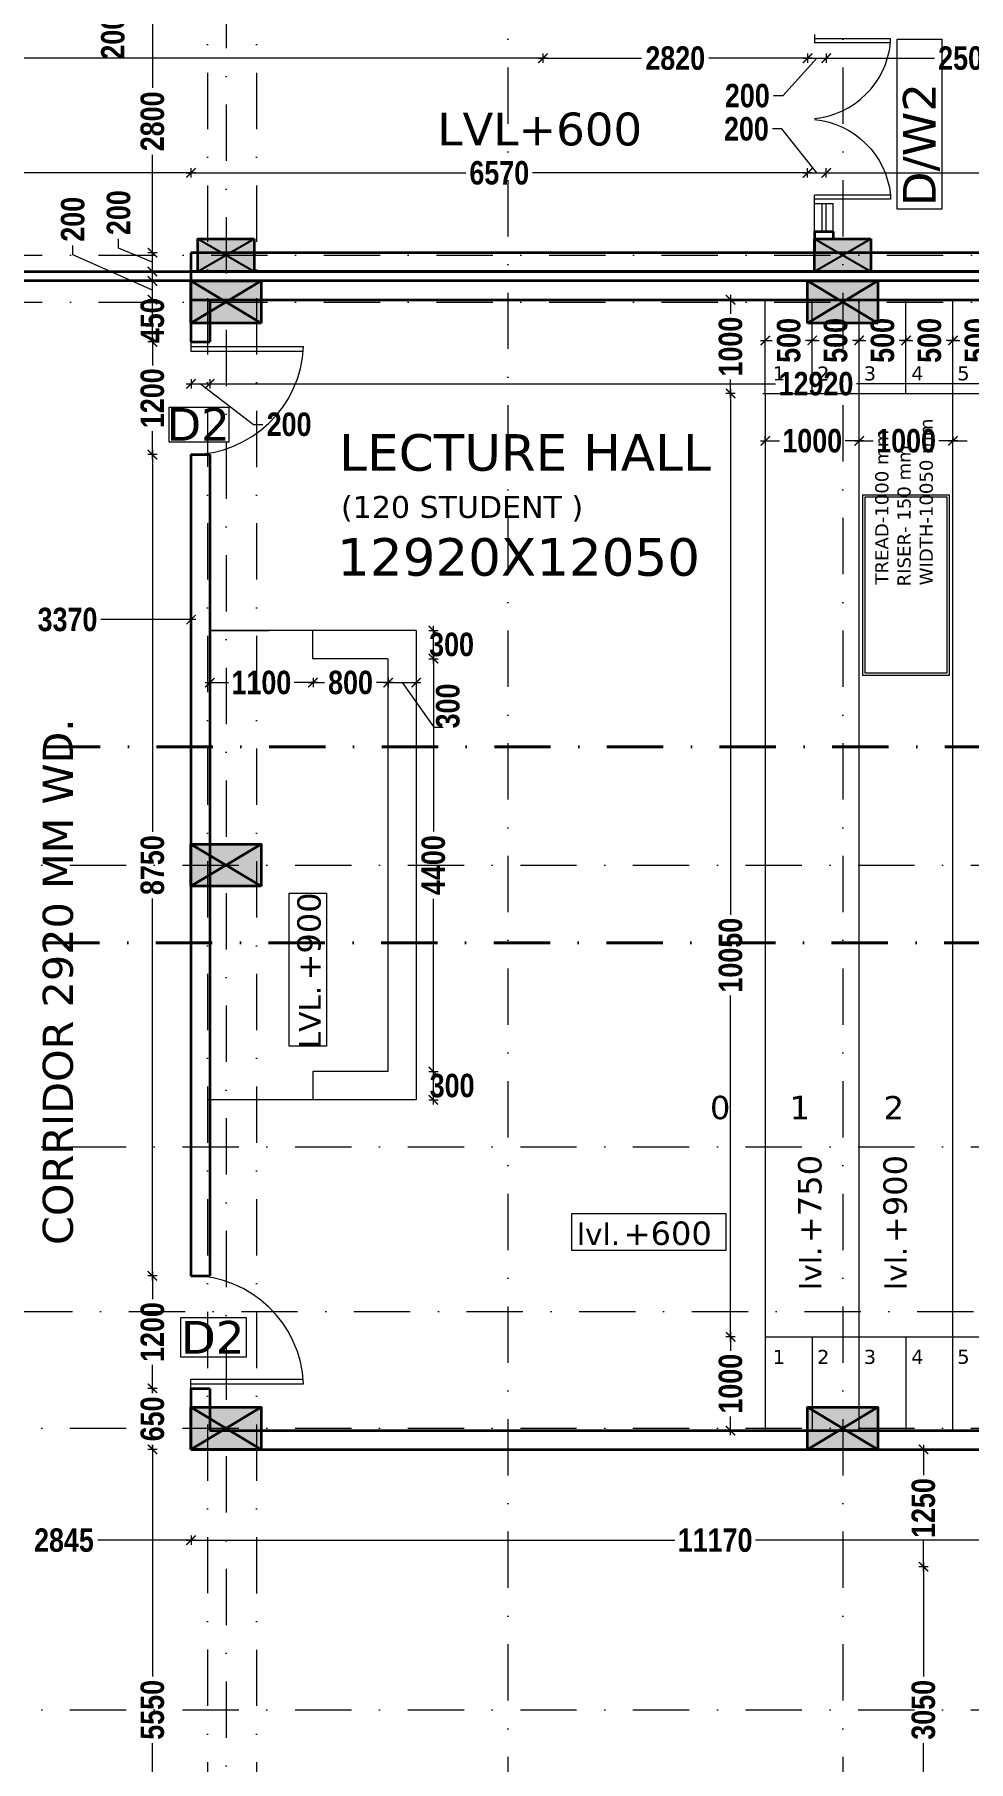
# Model space of a CAD drawing. Header units: millimetres. Extents: x -3092162 to 4513894, y -12317808 to 1849994.
# Drawn here: x -408946 to -398994, y -5851081 to -5832681 of the extents above; entities that cross this region are included whole.
import ezdxf

# ---------------------------------------------------------------- set-up
doc = ezdxf.new("R2010")
doc.units = ezdxf.units.MM
doc.header["$LTSCALE"] = 2
doc.header["$MEASUREMENT"] = 0
doc.linetypes.add('DASHDOT', pattern=[1, 0.5, -0.25, 0, -0.25])
doc.linetypes.add('HIDDEN', pattern=[0.375, 0.25, -0.125])
for name, color, linetype, lineweight in [('coloumn', 10, 'Continuous', 35), ('D DIM', 250, 'Continuous', 9), ('D2', 10, 'Continuous', 5), ('DOOR', 27, 'Continuous', 5), ('DW2', 10, 'Continuous', 9), ('expen. jt.', 130, 'Continuous', 35), ('glass', 5, 'Continuous', 15), ('GRID', 251, 'DASHDOT', 5), ('PROJ', 251, 'HIDDEN', 5), ('SILL', 74, 'Continuous', 9), ('slab', 7, 'Continuous', 15), ('Step', 251, 'Continuous', 9), ('TEXT', 7, 'Continuous', 13), ('WAll', 250, 'Continuous', 35)]:
    doc.layers.add(name, color=color, linetype=linetype, lineweight=lineweight)
doc.styles.add('INNER DIM', font='ARIALNB.TTF', dxfattribs={"height": 250})
doc.styles.add('style2', font='verdana.ttf')

# ---------------------------------------------------------------- blocks, each defined once
blk = doc.blocks.new('_ArchTick')
at = {"color": 0, "linetype": 'ByBlock', "const_width": 0.15}
blk.add_lwpolyline([(-0.5, -0.5), (0.5, 0.5)], dxfattribs=at)

msp = doc.modelspace()

# ---------------------------------------------------------------- hatches: boundary and pattern name
at = {"layer": 'coloumn', "ltscale": 100}
for points in [[(-406604.7, -5834856.2), (-406604.7, -5835206.2), (-407204.7, -5835206.2), (-407204.7, -5834856.2)], [(-400034.7, -5834856.2), (-400034.7, -5835206.2), (-400634.7, -5835206.2), (-400634.7, -5834856.2)], [(-406529.7, -5835756.2), (-406529.7, -5835306.2), (-407279.7, -5835306.2), (-407279.7, -5835756.2)], [(-399959.7, -5835756.2), (-399959.7, -5835306.2), (-400709.7, -5835306.2), (-400709.7, -5835756.2)], [(-406529.7, -5841756.2), (-406529.7, -5841306.2), (-407279.7, -5841306.2), (-407279.7, -5841756.2)], [(-406529.7, -5847756.2), (-406529.7, -5847306.2), (-407279.7, -5847306.2), (-407279.7, -5847756.2)], [(-399959.7, -5847756.2), (-399959.7, -5847306.2), (-400709.7, -5847306.2), (-400709.7, -5847756.2)]]:
    msp.add_hatch(color=256, dxfattribs=at).paths.add_polyline_path(points)

# ---------------------------------------------------------------- linework, layer by layer
at = {"layer": 'coloumn', "lineweight": 25, "ltscale": 100}
for p, q in [((-407204.7, -5835206.2), (-406604.7, -5834856.2)), ((-407204.7, -5834856.2), (-406604.7, -5835206.2)), ((-400634.7, -5835206.2), (-400034.7, -5834856.2)), ((-400634.7, -5834856.2), (-400034.7, -5835206.2))]:
    msp.add_line(p, q, dxfattribs=at)
at = {"layer": 'coloumn', "ltscale": 100}
for p, q in [((-407279.7, -5835756.2), (-407279.7, -5835306.2)), ((-407279.7, -5835306.2), (-406529.7, -5835306.2)), ((-406529.7, -5835306.2), (-406529.7, -5835756.2)), ((-400709.7, -5835756.2), (-400709.7, -5835306.2)), ((-400709.7, -5835306.2), (-399959.7, -5835306.2)), ((-399959.7, -5835306.2), (-399959.7, -5835756.2)), ((-406529.7, -5835756.2), (-407279.7, -5835756.2)), ((-399959.7, -5835756.2), (-400709.7, -5835756.2)), ((-407279.7, -5841756.2), (-407279.7, -5841306.2)), ((-407279.7, -5841306.2), (-406529.7, -5841306.2)), ((-406529.7, -5841306.2), (-406529.7, -5841756.2)), ((-406529.7, -5841756.2), (-407279.7, -5841756.2)), ((-407279.7, -5847756.2), (-407279.7, -5847306.2)), ((-407279.7, -5847306.2), (-406529.7, -5847306.2)), ((-406529.7, -5847306.2), (-406529.7, -5847756.2)), ((-400709.7, -5847756.2), (-400709.7, -5847306.2)), ((-400709.7, -5847306.2), (-399959.7, -5847306.2)), ((-399959.7, -5847306.2), (-399959.7, -5847756.2)), ((-406529.7, -5847756.2), (-407279.7, -5847756.2)), ((-399959.7, -5847756.2), (-400709.7, -5847756.2))]:
    msp.add_line(p, q, dxfattribs=at)
for points in [[(-406604.7, -5834856.2), (-406604.7, -5835206.2), (-407204.7, -5835206.2), (-407204.7, -5834856.2)], [(-400034.7, -5834856.2), (-400034.7, -5835206.2), (-400634.7, -5835206.2), (-400634.7, -5834856.2)]]:
    msp.add_lwpolyline(points, close=True, dxfattribs=at)
for points in [[(-406529.7, -5835756.2), (-407279.7, -5835306.2), (-406529.7, -5835306.2), (-407279.7, -5835756.2)], [(-399959.7, -5835756.2), (-400709.7, -5835306.2), (-399959.7, -5835306.2), (-400709.7, -5835756.2)], [(-406529.7, -5841756.2), (-407279.7, -5841306.2), (-406529.7, -5841306.2), (-407279.7, -5841756.2)], [(-406529.7, -5847756.2), (-407279.7, -5847306.2), (-406529.7, -5847306.2), (-407279.7, -5847756.2)], [(-399959.7, -5847756.2), (-400709.7, -5847306.2), (-399959.7, -5847306.2), (-400709.7, -5847756.2)]]:
    msp.add_lwpolyline(points, dxfattribs=at)
at = {"layer": 'D DIM', "ltscale": 100}
for p, q in [((-407689.9, -5832156.2), (-407689.9, -5833248.2)), ((-403478.9, -5832933.9), (-412693.9, -5832933.9)), ((-403578.9, -5832933.9), (-402476.9, -5832933.9)), ((-403528.9, -5832883.9), (-403528.9, -5832983.9)), ((-403528.9, -5832883.9), (-403528.9, -5832983.9)), ((-400658.9, -5832933.9), (-401760.9, -5832933.9)), ((-400608.9, -5832933.9), (-400972.3, -5833333.4)), ((-400758.9, -5832933.9), (-400458.9, -5832933.9)), ((-400708.9, -5832883.9), (-400708.9, -5832983.9)), ((-400708.9, -5832883.9), (-400708.9, -5832983.9)), ((-400558.9, -5832933.9), (-399356.4, -5832933.9)), ((-400508.9, -5832883.9), (-400508.9, -5832983.9)), ((-400508.9, -5832883.9), (-400508.9, -5832983.9)), ((-400972.3, -5833333.4), (-401072.3, -5833333.4)), ((-400982, -5833687.2), (-401082, -5833687.2)), ((-400608.9, -5834156), (-400982, -5833687.2)), ((-407689.9, -5835056.2), (-407689.9, -5833964.2)), ((-407228.9, -5834156), (-409883.7, -5834156)), ((-407328.9, -5834156), (-404349.4, -5834156)), ((-407278.9, -5834206), (-407278.9, -5834106)), ((-407278.9, -5834206), (-407278.9, -5834106)), ((-400658.9, -5834156), (-403638.4, -5834156)), ((-400758.9, -5834156), (-400458.9, -5834156)), ((-400708.9, -5834206), (-400708.9, -5834106)), ((-400708.9, -5834206), (-400708.9, -5834106)), ((-400558.9, -5834156), (-394663.8, -5834156)), ((-400508.9, -5834206), (-400508.9, -5834106)), ((-400508.9, -5834206), (-400508.9, -5834106)), ((-408538, -5835027.9), (-408538, -5834927.9)), ((-408050.1, -5834957.4), (-408050.1, -5834857.4)), ((-407689.9, -5835106.2), (-408050.1, -5834957.4)), ((-407639.9, -5835006.2), (-407739.9, -5835006.2)), ((-407639.9, -5835006.2), (-407739.9, -5835006.2)), ((-407689.9, -5835256.2), (-407689.9, -5834956.2)), ((-407690.1, -5835406.2), (-408538, -5835027.9)), ((-407640.1, -5835306.2), (-407740.1, -5835306.2)), ((-407639.9, -5835206.2), (-407739.9, -5835206.2)), ((-407690.1, -5835556.2), (-407690.1, -5835256.2)), ((-407640.1, -5835506.2), (-407740.1, -5835506.2)), ((-407640.1, -5835506.2), (-407740.1, -5835506.2)), ((-407690.1, -5835956.2), (-407690.1, -5835506.2)), ((-401478.8, -5835506.2), (-401578.8, -5835506.2)), ((-401528.8, -5835456.2), (-401528.8, -5835656)), ((-407690.1, -5835906.2), (-407690.1, -5836206)), ((-401158.9, -5835940.4), (-401158.9, -5835890.4)), ((-400658.9, -5835940.4), (-400658.9, -5835890.4)), ((-400658.9, -5835940.4), (-400658.9, -5835890.4)), ((-400158.9, -5835940.4), (-400158.9, -5835890.4)), ((-400158.9, -5835940.4), (-400158.9, -5835890.4)), ((-399658.9, -5835940.4), (-399658.9, -5835890.4)), ((-399658.9, -5835940.4), (-399658.9, -5835890.4)), ((-399158.9, -5835940.4), (-399158.9, -5835890.4)), ((-399158.9, -5835940.4), (-399158.9, -5835890.4)), ((-407640.1, -5835956.2), (-407740.1, -5835956.2)), ((-407640.1, -5835956.2), (-407740.1, -5835956.2)), ((-401208.9, -5835940.4), (-401086.5, -5835940.4)), ((-400608.9, -5835940.4), (-400731.4, -5835940.4)), ((-400708.9, -5835940.4), (-400586.5, -5835940.4)), ((-400108.9, -5835940.4), (-400231.4, -5835940.4)), ((-400208.9, -5835940.4), (-400086.5, -5835940.4)), ((-399608.9, -5835940.4), (-399731.4, -5835940.4)), ((-399708.9, -5835940.4), (-399586.5, -5835940.4)), ((-399108.9, -5835940.4), (-399231.4, -5835940.4)), ((-399208.9, -5835940.4), (-399086.5, -5835940.4)), ((-407328.9, -5836402.9), (-407028.9, -5836402.9)), ((-407278.9, -5836352.9), (-407278.9, -5836452.9)), ((-407178.9, -5836402.9), (-406612, -5836835.3)), ((-407128.9, -5836402.9), (-401048.8, -5836402.9)), ((-407078.9, -5836352.9), (-407078.9, -5836452.9)), ((-407078.9, -5836352.9), (-407078.9, -5836452.9)), ((-401528.8, -5836556.2), (-401528.8, -5836356.4)), ((-401528.8, -5836456.2), (-401528.8, -5842060.5)), ((-394108.9, -5836402.9), (-400189, -5836402.9)), ((-401478.8, -5836506.2), (-401578.8, -5836506.2)), ((-401478.8, -5836506.2), (-401578.8, -5836506.2)), ((-406612, -5836835.3), (-406512, -5836835.3)), ((-407690.1, -5837206.2), (-407690.1, -5836906.4)), ((-401208.9, -5837010.4), (-401009.1, -5837010.4)), ((-401158.9, -5837010.4), (-401158.9, -5836960.4)), ((-400108.9, -5837010.4), (-400308.7, -5837010.4)), ((-400208.9, -5837010.4), (-400009.1, -5837010.4)), ((-400158.9, -5837010.4), (-400158.9, -5836960.4)), ((-400158.9, -5837010.4), (-400158.9, -5836960.4)), ((-399108.9, -5837010.4), (-399308.7, -5837010.4)), ((-399208.9, -5837010.4), (-399009.1, -5837010.4)), ((-399158.9, -5837010.4), (-399158.9, -5836960.4)), ((-399158.9, -5837010.4), (-399158.9, -5836960.4)), ((-407640.1, -5837156.2), (-407740.1, -5837156.2)), ((-407640.1, -5837156.2), (-407740.1, -5837156.2)), ((-407690.1, -5837106.2), (-407690.1, -5841175.5)), ((-407278.5, -5838965.1), (-407278.5, -5838865.1)), ((-407228.5, -5838915.1), (-408239, -5838915.1)), ((-405228.9, -5839586.4), (-404828.9, -5839586.4)), ((-405178.9, -5839536.4), (-405178.9, -5839636.4)), ((-405028.9, -5839586.4), (-404690.8, -5840061.9)), ((-404878.9, -5839536.4), (-404878.9, -5839636.4)), ((-404690.8, -5840061.9), (-404590.8, -5840061.9)), ((-407690.1, -5845956.2), (-407690.1, -5841886.9)), ((-401528.8, -5846606.4), (-401528.8, -5842920.3)), ((-404746.3, -5843731.2), (-404646.3, -5843731.2)), ((-404696.3, -5844081.2), (-404696.3, -5843681.2)), ((-404746.3, -5844031.2), (-404646.3, -5844031.2)), ((-407690.1, -5845856.2), (-407690.1, -5846156)), ((-407640.1, -5845906.2), (-407740.1, -5845906.2)), ((-407640.1, -5845906.2), (-407740.1, -5845906.2)), ((-401478.8, -5846556.4), (-401578.8, -5846556.4)), ((-401478.8, -5846556.4), (-401578.8, -5846556.4)), ((-401528.8, -5846506.4), (-401528.8, -5846706.1)), ((-407690.1, -5847156.2), (-407690.1, -5846856.4)), ((-407640.1, -5847106.2), (-407740.1, -5847106.2)), ((-407640.1, -5847106.2), (-407740.1, -5847106.2)), ((-407690.1, -5847106.2), (-407690.1, -5847155.3)), ((-401528.8, -5847606.2), (-401528.8, -5847406.5)), ((-407690.1, -5847706.2), (-407690.1, -5850176)), ((-407690.1, -5847756.2), (-407690.1, -5847707)), ((-401478.8, -5847556.2), (-401578.8, -5847556.2)), ((-399473.8, -5847706.2), (-399473.8, -5848031)), ((-407640.1, -5847756.2), (-407740.1, -5847756.2)), ((-407640.1, -5847756.2), (-407740.1, -5847756.2)), ((-399423.8, -5847756.2), (-399523.8, -5847756.2)), ((-407228.8, -5848724.3), (-408272.1, -5848724.3)), ((-407328.8, -5848724.3), (-402123.7, -5848724.3)), ((-407278.8, -5848674.3), (-407278.8, -5848774.3)), ((-407278.8, -5848674.3), (-407278.8, -5848774.3)), ((-396058.9, -5848724.3), (-401264, -5848724.3)), ((-399473.8, -5849056.2), (-399473.8, -5848731.4)), ((-399473.8, -5848956.2), (-399473.8, -5850175)), ((-399423.8, -5849006.2), (-399523.8, -5849006.2)), ((-399423.8, -5849006.2), (-399523.8, -5849006.2)), ((-407690.1, -5853356.2), (-407690.1, -5850886.3)), ((-399473.8, -5852106.2), (-399473.8, -5850887.4))]:
    msp.add_line(p, q, dxfattribs=at)
at = {"layer": 'D DIM', "ltscale": 15000}
for p, q in [((-404746.3, -5839031.2), (-404646.3, -5839031.2)), ((-404696.3, -5839381.2), (-404696.3, -5838981.2)), ((-404746.3, -5839331.2), (-404646.3, -5839331.2)), ((-404746.3, -5839331.2), (-404646.3, -5839331.2)), ((-404696.3, -5839281.2), (-404696.3, -5841172.3)), ((-407128.9, -5839586.4), (-406879.1, -5839586.4)), ((-407078.9, -5839536.4), (-407078.9, -5839636.4)), ((-405928.9, -5839586.4), (-406178.7, -5839586.4)), ((-406028.9, -5839586.4), (-405854.9, -5839586.4)), ((-405978.9, -5839536.4), (-405978.9, -5839636.4)), ((-405978.9, -5839536.4), (-405978.9, -5839636.4)), ((-405128.9, -5839586.4), (-405302.9, -5839586.4)), ((-405178.9, -5839536.4), (-405178.9, -5839636.4)), ((-404696.3, -5843781.2), (-404696.3, -5841890.1)), ((-404746.3, -5843731.2), (-404646.3, -5843731.2))]:
    msp.add_line(p, q, dxfattribs=at)
at = {"layer": 'D2'}
for p, q in [((-407512, -5836652), (-406875.1, -5836652)), ((-407512, -5837023.2), (-407512, -5836652)), ((-406875.1, -5836652), (-406875.1, -5837023.2)), ((-406875.1, -5837023.2), (-407512, -5837023.2)), ((-407387.5, -5846351.7), (-406691.5, -5846351.7)), ((-407387.5, -5846771.9), (-407387.5, -5846351.7)), ((-406691.5, -5846351.7), (-406691.5, -5846771.9)), ((-406691.5, -5846771.9), (-407387.5, -5846771.9))]:
    msp.add_line(p, q, dxfattribs=at)
at = {"layer": 'DOOR', "color": 252, "ltscale": 200}
for p, q in [((-400635.1, -5832681.2), (-400635.1, -5832771.2)), ((-399825.1, -5832726.2), (-400635.1, -5832726.2)), ((-399825.1, -5832771.2), (-400635.1, -5832771.2)), ((-399825.1, -5832771.2), (-399825.1, -5832726.2)), ((-399825.1, -5834391.2), (-400635.1, -5834391.2)), ((-400635.1, -5834481.2), (-400635.1, -5834391.2)), ((-399825.1, -5834436.2), (-400635.1, -5834436.2)), ((-399825.1, -5834391.2), (-399825.1, -5834436.2))]:
    msp.add_line(p, q, dxfattribs=at)
at = {"layer": 'DOOR', "ltscale": 0.1}
for p, q in [((-407279.3, -5835956.2), (-407279.3, -5836056.2)), ((-407279.3, -5836006.2), (-406080.4, -5836006.2)), ((-407279.3, -5836056.2), (-406083.5, -5836056.2)), ((-407279.3, -5847006.2), (-406083.5, -5847006.2)), ((-407279.3, -5847106.2), (-407279.3, -5847006.2)), ((-407279.3, -5847056.2), (-406080.4, -5847056.2))]:
    msp.add_line(p, q, dxfattribs=at)
for centre, start, end in [((-407279.3, -5835956.2), 270, 357.61198), ((-407279.3, -5847106.2), 2.38802, 90)]:
    msp.add_arc(centre, 1200, start, end, dxfattribs=at)
at = {"layer": 'DOOR', "color": 252, "ltscale": 200}
msp.add_ellipse((-400721.7, -5832678.5), major_axis=(-901.3, 4), ratio=1, start_param=1.670585, end_param=3.0430697, dxfattribs=at)
at = {"layer": 'DOOR', "color": 252, "ltscale": 200, "extrusion": (0, 0, -1)}
msp.add_ellipse((-400721.7, -5834483.9), major_axis=(901.3, 4), ratio=1, start_param=-1.4710077, end_param=-0.098523, dxfattribs=at)
at = {"layer": 'DW2', "ltscale": 100}
for p, q in [((-399754.9, -5834540.5), (-399754.9, -5832729.1)), ((-399754.9, -5832729.1), (-399279.4, -5832729.1)), ((-399279.4, -5832729.1), (-399279.4, -5834540.5)), ((-399279.4, -5834540.5), (-399754.9, -5834540.5))]:
    msp.add_line(p, q, dxfattribs=at)
at = {"layer": 'expen. jt.', "ltscale": 100}
for p, q in [((-438889.3, -5835206.2), (-393716.4, -5835206.2)), ((-393959.3, -5835306.2), (-438889.3, -5835306.2))]:
    msp.add_line(p, q, dxfattribs=at)
at = {"layer": 'glass', "ltscale": 100}
for p, q in [((-400635.1, -5834481.2), (-400435.1, -5834481.2)), ((-400555.1, -5834481.2), (-400555.1, -5834781.2)), ((-400515.1, -5834481.2), (-400515.1, -5834781.2))]:
    msp.add_line(p, q, dxfattribs=at)
at = {"layer": 'GRID', "color": 5, "ltscale": 600}
for p, q in [((-406904.3, -5805825.2), (-406904.3, -5894627.3)), ((-407104.3, -5806686.2), (-407104.3, -5893768.6)), ((-406579.3, -5806686.5), (-406579.3, -5893766)), ((-403904.3, -5807829.3), (-403898.2, -5892517.1)), ((-400334.3, -5807829.3), (-400334.3, -5892623.2))]:
    msp.add_line(p, q, dxfattribs=at)
at = {"layer": 'GRID', "color": 6, "ltscale": 600}
for p, q in [((-461068.5, -5835031.2), (-366441.1, -5835031.2)), ((-461068.5, -5835531.2), (-366441.1, -5835531.2)), ((-460174.2, -5841531.2), (-367334.7, -5841531.2)), ((-460174.2, -5844531.2), (-367334.7, -5844531.2)), ((-461947.1, -5846288.6), (-365562.3, -5846288.6)), ((-460174.2, -5847531.2), (-367334.7, -5847531.2)), ((-460174.2, -5850531.2), (-367334.7, -5850531.2))]:
    msp.add_line(p, q, dxfattribs=at)
at = {"layer": 'PROJ', "linetype": 'DASHDOT', "lineweight": 40, "ltscale": 600}
for p, q in [((-384244.8, -5840269.3), (-447943.8, -5840269.3)), ((-384250.7, -5842359.1), (-447949.7, -5842359.1))]:
    msp.add_line(p, q, dxfattribs=at)
at = {"layer": 'SILL', "ltscale": 100}
for p, q in [((-400635.1, -5834781.2), (-400635.1, -5834481.2)), ((-400635.1, -5834481.2), (-400435.1, -5834481.2)), ((-400435.1, -5834781.2), (-400435.1, -5834481.2))]:
    msp.add_line(p, q, dxfattribs=at)
at = {"layer": 'slab', "lineweight": 13}
for p, q in [((-400118.6, -5839510), (-400118.6, -5837584.8)), ((-400118.6, -5837584.8), (-399201.2, -5837584.8)), ((-399201.2, -5837584.8), (-399201.2, -5839510)), ((-400095.2, -5839486.6), (-400095.2, -5837608.2)), ((-400095.2, -5837608.2), (-399224.6, -5837608.2)), ((-399224.6, -5837608.2), (-399224.6, -5839486.6)), ((-399201.2, -5839510), (-400118.6, -5839510)), ((-399224.6, -5839486.6), (-400095.2, -5839486.6))]:
    msp.add_line(p, q, dxfattribs=at)
at = {"layer": 'Step', "ltscale": 100}
for p, q in [((-401159.8, -5836507), (-401159.8, -5835506.2)), ((-400659.8, -5836507), (-400659.8, -5835506.2)), ((-400159.8, -5847556.2), (-400159.8, -5835506.2)), ((-399659.8, -5836507), (-399659.8, -5835506.2)), ((-399159.8, -5847556.2), (-399159.8, -5835506.2)), ((-405979.8, -5839331.2), (-405979.8, -5839031.2)), ((-405979.8, -5843731.2), (-405979.8, -5844031.2)), ((-401159.8, -5846555.4), (-401159.8, -5847556.2)), ((-400659.8, -5846555.4), (-400659.8, -5847556.2)), ((-399659.8, -5846555.4), (-399659.8, -5847556.2))]:
    msp.add_line(p, q, dxfattribs=at)
at = {"layer": 'Step', "ltscale": 15000}
for p, q in [((-401184.3, -5836506.2), (-394159.8, -5836506.2)), ((-401159.8, -5836506.2), (-401159.8, -5846555.4)), ((-404879.8, -5839031.2), (-407079.8, -5839031.2)), ((-404879.8, -5839031.2), (-404879.8, -5844031.2)), ((-405179.8, -5839331.2), (-405979.8, -5839331.2)), ((-405179.8, -5839331.2), (-405179.8, -5843731.2)), ((-405179.8, -5843731.2), (-405979.8, -5843731.2)), ((-404879.8, -5844031.2), (-407104.3, -5844031.2)), ((-401159.8, -5846555.4), (-394334.8, -5846555.4))]:
    msp.add_line(p, q, dxfattribs=at)
at = {"layer": 'Step', "ltscale": 100}
msp.add_lwpolyline([(-407079.8, -5839031.2), (-406444.9, -5839031.2)], dxfattribs=at)
at = {"layer": 'TEXT', "ltscale": 0.1}
for p, q in [((-406232.6, -5841831.3), (-405836.6, -5841831.3)), ((-406232.6, -5843459.9), (-406232.6, -5841831.3)), ((-405836.6, -5841831.3), (-405836.6, -5843459.9)), ((-405836.6, -5843459.9), (-406232.6, -5843459.9)), ((-403221.8, -5845638), (-403221.8, -5845242)), ((-403221.8, -5845242), (-401580.6, -5845242)), ((-401580.6, -5845242), (-401580.6, -5845638)), ((-401580.6, -5845638), (-403221.8, -5845638))]:
    msp.add_line(p, q, dxfattribs=at)
at = {"layer": 'WAll', "ltscale": 100}
for p, q in [((-400635.1, -5834781.2), (-400635.1, -5834781.2)), ((-400634.7, -5834781.2), (-400435.1, -5834781.2)), ((-400634.7, -5834781.2), (-400634.7, -5835006.2)), ((-400435.1, -5834781.2), (-400435.1, -5834856.2)), ((-407279.3, -5835006.2), (-407279.3, -5835206.2)), ((-400634.7, -5835006.2), (-407279.3, -5835006.2)), ((-393692.7, -5835006.2), (-400634.3, -5835006.2)), ((-393959.3, -5835206.2), (-407279.3, -5835206.2)), ((-407279.3, -5835206.2), (-407279.3, -5835956.2)), ((-407279.3, -5835506.2), (-394159.3, -5835506.2)), ((-407079.3, -5835506.2), (-407079.3, -5835956.2)), ((-407279.3, -5835956.2), (-407079.3, -5835956.2)), ((-407279.3, -5837156.2), (-407279.3, -5845906.2)), ((-407279.3, -5837156.2), (-407079.3, -5837156.2)), ((-407079.3, -5837156.2), (-407079.3, -5845906.2)), ((-407279.3, -5845906.2), (-407079.3, -5845906.2)), ((-407279.3, -5847106.2), (-407279.3, -5847756.2)), ((-407279.3, -5847106.2), (-407079.3, -5847106.2)), ((-407079.3, -5847106.2), (-407079.3, -5847556.2)), ((-407079.3, -5847556.2), (-396109.3, -5847556.2)), ((-407279.2, -5847756.2), (-396109.3, -5847756.2))]:
    msp.add_line(p, q, dxfattribs=at)

# ---------------------------------------------------------------- block references
at = {"layer": 'D DIM', "ltscale": 100, "xscale": 100, "yscale": 100, "zscale": 100}
for p, rotation in [((-403528.9, -5832933.9), 180), ((-400708.9, -5832933.9), 180), ((-400508.9, -5832933.9), 180), ((-407278.9, -5834156), 180), ((-400708.9, -5834156), 180), ((-400508.9, -5834156), 180), ((-407689.9, -5835006.2), 270), ((-407689.9, -5835006.2), 90), ((-407689.9, -5835206.2), 270), ((-407690.1, -5835306.2), 90), ((-407690.1, -5835506.2), 270), ((-401528.8, -5835506.2), 90), ((-407690.1, -5835956.2), 90), ((-401158.9, -5835940.4), 180), ((-400658.9, -5835940.4), 180), ((-400158.9, -5835940.4), 180), ((-399658.9, -5835940.4), 180), ((-399158.9, -5835940.4), 180), ((-407278.9, -5836402.9), 180), ((-407078.9, -5836402.9), 180), ((-401528.8, -5836506.2), 270), ((-401528.8, -5836506.2), 90), ((-401158.9, -5837010.4), 180), ((-400158.9, -5837010.4), 180), ((-399158.9, -5837010.4), 180), ((-407690.1, -5837156.2), 270), ((-407690.1, -5837156.2), 90), ((-405178.9, -5839586.4), 180), ((-404696.3, -5843731.2), 90), ((-404696.3, -5844031.2), 270), ((-407690.1, -5845906.2), 270), ((-407690.1, -5845906.2), 90), ((-401528.8, -5846556.4), 270), ((-401528.8, -5846556.4), 90), ((-407690.1, -5847106.2), 270), ((-401528.8, -5847556.2), 270), ((-407690.1, -5847756.2), 90), ((-399473.8, -5847756.2), 90), ((-407278.8, -5848724.3), 180), ((-399473.8, -5849006.2), 270), ((-399473.8, -5849006.2), 90)]:
    msp.add_blockref('_ArchTick', p, dxfattribs=dict(at, rotation=rotation))
for p in [(-403528.9, -5832933.9), (-400708.9, -5832933.9), (-400508.9, -5832933.9), (-407278.9, -5834156), (-400708.9, -5834156), (-400508.9, -5834156), (-400658.9, -5835940.4), (-400158.9, -5835940.4), (-399658.9, -5835940.4), (-399158.9, -5835940.4), (-407078.9, -5836402.9), (-400158.9, -5837010.4), (-399158.9, -5837010.4), (-407278.5, -5838915.1), (-404878.9, -5839586.4), (-407278.8, -5848724.3)]:
    msp.add_blockref('_ArchTick', p, dxfattribs=at)
at = {"layer": 'D DIM', "ltscale": 15000, "xscale": 100, "yscale": 100, "zscale": 100}
for p, rotation in [((-404696.3, -5839031.2), 90), ((-404696.3, -5839331.2), 270), ((-404696.3, -5839331.2), 90), ((-407078.9, -5839586.4), 180), ((-405978.9, -5839586.4), 180), ((-404696.3, -5843731.2), 270)]:
    msp.add_blockref('_ArchTick', p, dxfattribs=dict(at, rotation=rotation))
for p in [(-405978.9, -5839586.4), (-405178.9, -5839586.4)]:
    msp.add_blockref('_ArchTick', p, dxfattribs=at)

# ---------------------------------------------------------------- texts
at = {"layer": 'D DIM', "ltscale": 100, "char_height": 250, "attachment_point": 5, "style": 'INNER DIM'}
for s, insert, rotation in [('\\A1;200', (-408110.9, -5832709.7), 90), ('\\A1;2800', (-407689.9, -5833606.2), 90), ('\\A1;200', (-408538, -5834649.6), 90), ('\\A1;200', (-408050.1, -5834579.1), 90), ('\\A1;450', (-407690.1, -5835731.2), 90), ('\\A1;1000', (-401528.8, -5836006.2), 90), ('\\A1;500', (-400908.9, -5835940.4), 90), ('\\A1;500', (-400408.9, -5835940.4), 90), ('\\A1;500', (-399908.9, -5835940.4), 90), ('\\A1;500', (-399408.9, -5835940.4), 90), ('\\A1;500', (-398908.9, -5835940.4), 90), ('\\A1;1200', (-407690.1, -5836556.2), 90), ('\\A1;300', (-404540.8, -5839835.3), 90), ('\\A1;8750', (-407690.1, -5841531.2), 90), ('\\A1;10050', (-401528.8, -5842490.4), 90), ('\\A1;300', (-404496.3, -5843881.2), 0.1), ('\\A1;1200', (-407690.1, -5846506.2), 90), ('\\A1;1000', (-401528.8, -5847056.3), 90), ('\\A1;650', (-407690.1, -5847431.2), 90), ('\\A1;1250', (-399473.8, -5848381.2), 90), ('\\A1;5550', (-407690.1, -5850531.2), 90), ('\\A1;3050', (-399473.8, -5850531.2), 90)]:
    msp.add_mtext(s, dxfattribs=dict(at, insert=insert, rotation=rotation))
for s, insert in [('\\A1;2820', (-402118.9, -5832933.9)), ('\\A1;2500', (-398998.4, -5832933.9)), ('\\A1;200', (-401350.6, -5833333.4)), ('\\A1;200', (-401360.4, -5833687.2)), ('\\A1;6570', (-403993.9, -5834156)), ('\\A1;12920', (-400618.9, -5836402.9)), ('\\A1;200', (-406233.7, -5836835.3)), ('\\A1;1000', (-400658.9, -5837010.4)), ('\\A1;1000', (-399658.9, -5837010.4)), ('\\A1;3370', (-408595.2, -5838915.1)), ('\\A1;2845', (-408632.7, -5848724.3)), ('\\A1;11170', (-401693.9, -5848724.3))]:
    msp.add_mtext(s, dxfattribs=dict(at, insert=insert))
at = {"layer": 'D DIM', "ltscale": 15000, "char_height": 250, "attachment_point": 5, "style": 'INNER DIM'}
for s, insert, rotation in [('\\A1;300', (-404502.3, -5839181.2), 0.1), ('\\A1;4400', (-404696.3, -5841531.2), 90)]:
    msp.add_mtext(s, dxfattribs=dict(at, insert=insert, rotation=rotation))
for s, insert in [('\\A1;1100', (-406528.9, -5839586.4)), ('\\A1;800', (-405578.9, -5839586.4))]:
    msp.add_mtext(s, dxfattribs=dict(at, insert=insert))
at = {"layer": 'D2', "style": 'style2'}
for p in [(-407540.3, -5837009.7), (-407384.9, -5846736.7)]:
    msp.add_text('D2', height=350, dxfattribs=at).set_placement(p)
at = {"layer": 'DW2', "style": 'style2'}
msp.add_text('D/W2', height=350, rotation=90, dxfattribs=at).set_placement((-399342.4, -5834509.7))
at = {"layer": 'TEXT', "style": 'style2'}
for s, height, p in [('LVL+600', 350, (-404653.4, -5833862.5)), ('1', 150, (-401080.1, -5836367.2)), ('2', 150, (-400607.1, -5836368.5)), ('3', 150, (-400109.6, -5836367)), ('4', 150, (-399603.9, -5836367)), ('5', 150, (-399113.2, -5836365.4)), ('0', 249.2, (-401748.7, -5844237.6)), ('1', 249.2, (-400900.3, -5844238.1)), ('2', 249.2, (-399898.8, -5844240.3)), ('lvl.', 230, (-403168.2, -5845577.3)), ('+600', 249.16, (-402667.9, -5845577.3))]:
    msp.add_text(s, height=height, dxfattribs=at).set_placement(p)
at = {"layer": 'TEXT', "lineweight": 50, "style": 'style2'}
for s, p in [('WIDTH-10050 mm', (-399373.9, -5838550.2)), ('TREAD-1000 mm', (-399847.6, -5838541.5)), ('RISER- 150 mm', (-399610.7, -5838560.4))]:
    msp.add_text(s, height=140.4, rotation=90, dxfattribs=at).set_placement(p)
for s, height, p in [('LECTURE HALL', 388.885, (-405700, -5837328)), ('(120 STUDENT )', 233.331, (-405680.7, -5837831)), ('12920X12050', 400.023, (-405721.9, -5838446.8))]:
    msp.add_text(s, height=height, dxfattribs=at).set_placement(p)
at = {"layer": 'TEXT', "style": 'style2'}
for s, height, rotation, p in [('CORRIDOR 2920 MM WD.', 321.425, 90, (-408537.7, -5845578.3)), ('+900', 249.16, 90, (-405897.3, -5842759.9)), ('LVL.', 230, 90, (-405897.3, -5843483.1)), ('+750', 249.16, 90, (-400560.6, -5845557.4)), ('+900', 249.16, 90, (-399651.5, -5845557.9)), ('lvl.', 230, 90, (-400560.6, -5846057.7)), ('lvl.', 230, 90, (-399651.5, -5846058.2)), ('1', 150, 360, (-401080.1, -5846845.7)), ('2', 150, 360, (-400607.1, -5846847)), ('3', 150, 360, (-400109.6, -5846845.4)), ('4', 150, 360, (-399603.9, -5846845.4)), ('5', 150, 360, (-399113.2, -5846843.9))]:
    msp.add_text(s, height=height, rotation=rotation, dxfattribs=at).set_placement(p)

doc.saveas('drawing.dxf')
